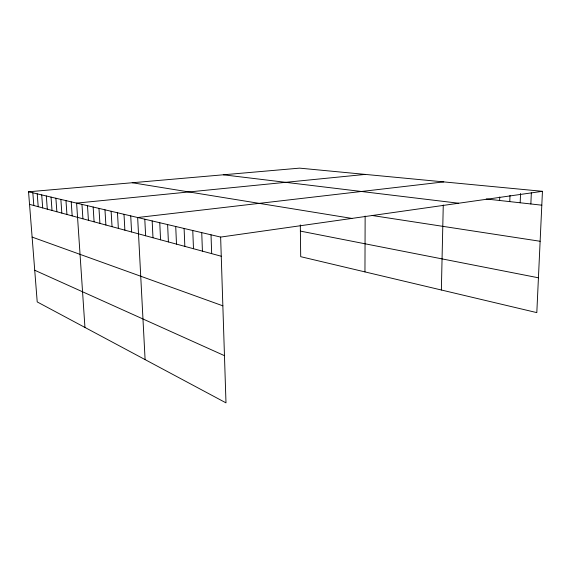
<?xml version="1.0" encoding="UTF-8"?>
<svg xmlns="http://www.w3.org/2000/svg" width="571" height="571" viewBox="0 0 571 571"><rect width="100%" height="100%" fill="white"/><g stroke="black" fill="none" stroke-linecap="round" stroke-linejoin="round"><path stroke-width="0.86" d="M364.955 271.903L365.14 216.059M441.362 290.004L443.267 204.982M499.611 200.478L499.739 196.959M509.767 201.613L510.01 195.375M520.181 202.776L520.566 193.469M530.859 203.968L531.344 192.834M28.55 191.792L220.634 237.079L225.988 402.862L37.215 301.923L28.55 191.792L299.582 168.138L542.45 191.314L536.811 312.615L300.703 256.679L300.303 224.91M220.634 237.079L542.45 191.314M443.781 181.899L137.654 217.515L145.098 359.616M365.283 174.405L76.6 203.119L84.951 327.447M486.178 198.986L541.808 205.189M223.325 174.797L458.627 203.233M372.199 215.503L540.13 241.269M132.236 182.741L351.886 218.415M300.375 231.105L538.432 277.791M29.535 204.354L221.255 256.236M32.112 237.079L222.854 305.828M34.724 270.247L224.46 355.662M32.833 192.798L33.817 205.517M41.712 194.897L42.697 207.915M37.215 193.833L38.2 206.702M46.315 195.981L47.3 209.164M55.887 198.237L56.864 211.748M51.04 197.095L52.018 210.442M60.861 199.407L61.832 213.097M65.972 200.614L66.935 214.475M71.211 201.849L72.174 215.895M81.967 204.382L82.916 218.8M87.484 205.688L88.426 220.292M93.152 207.023L94.087 221.819M104.964 209.807L105.885 225.017M98.976 208.394L99.904 223.397M111.124 211.263L112.03 226.68M117.469 212.755L118.361 228.393M124 214.296L124.878 230.156M130.723 215.881L131.594 231.969M144.791 219.2L145.634 235.773M152.164 220.934L152.985 237.757M159.766 222.726L160.572 239.813M167.617 224.574L168.402 241.933M175.725 226.487L176.489 244.117M184.105 228.464L184.84 246.379M192.77 230.506L193.483 248.72M201.734 232.618L202.42 251.14M211.02 234.809L211.67 253.638"/></g></svg>
